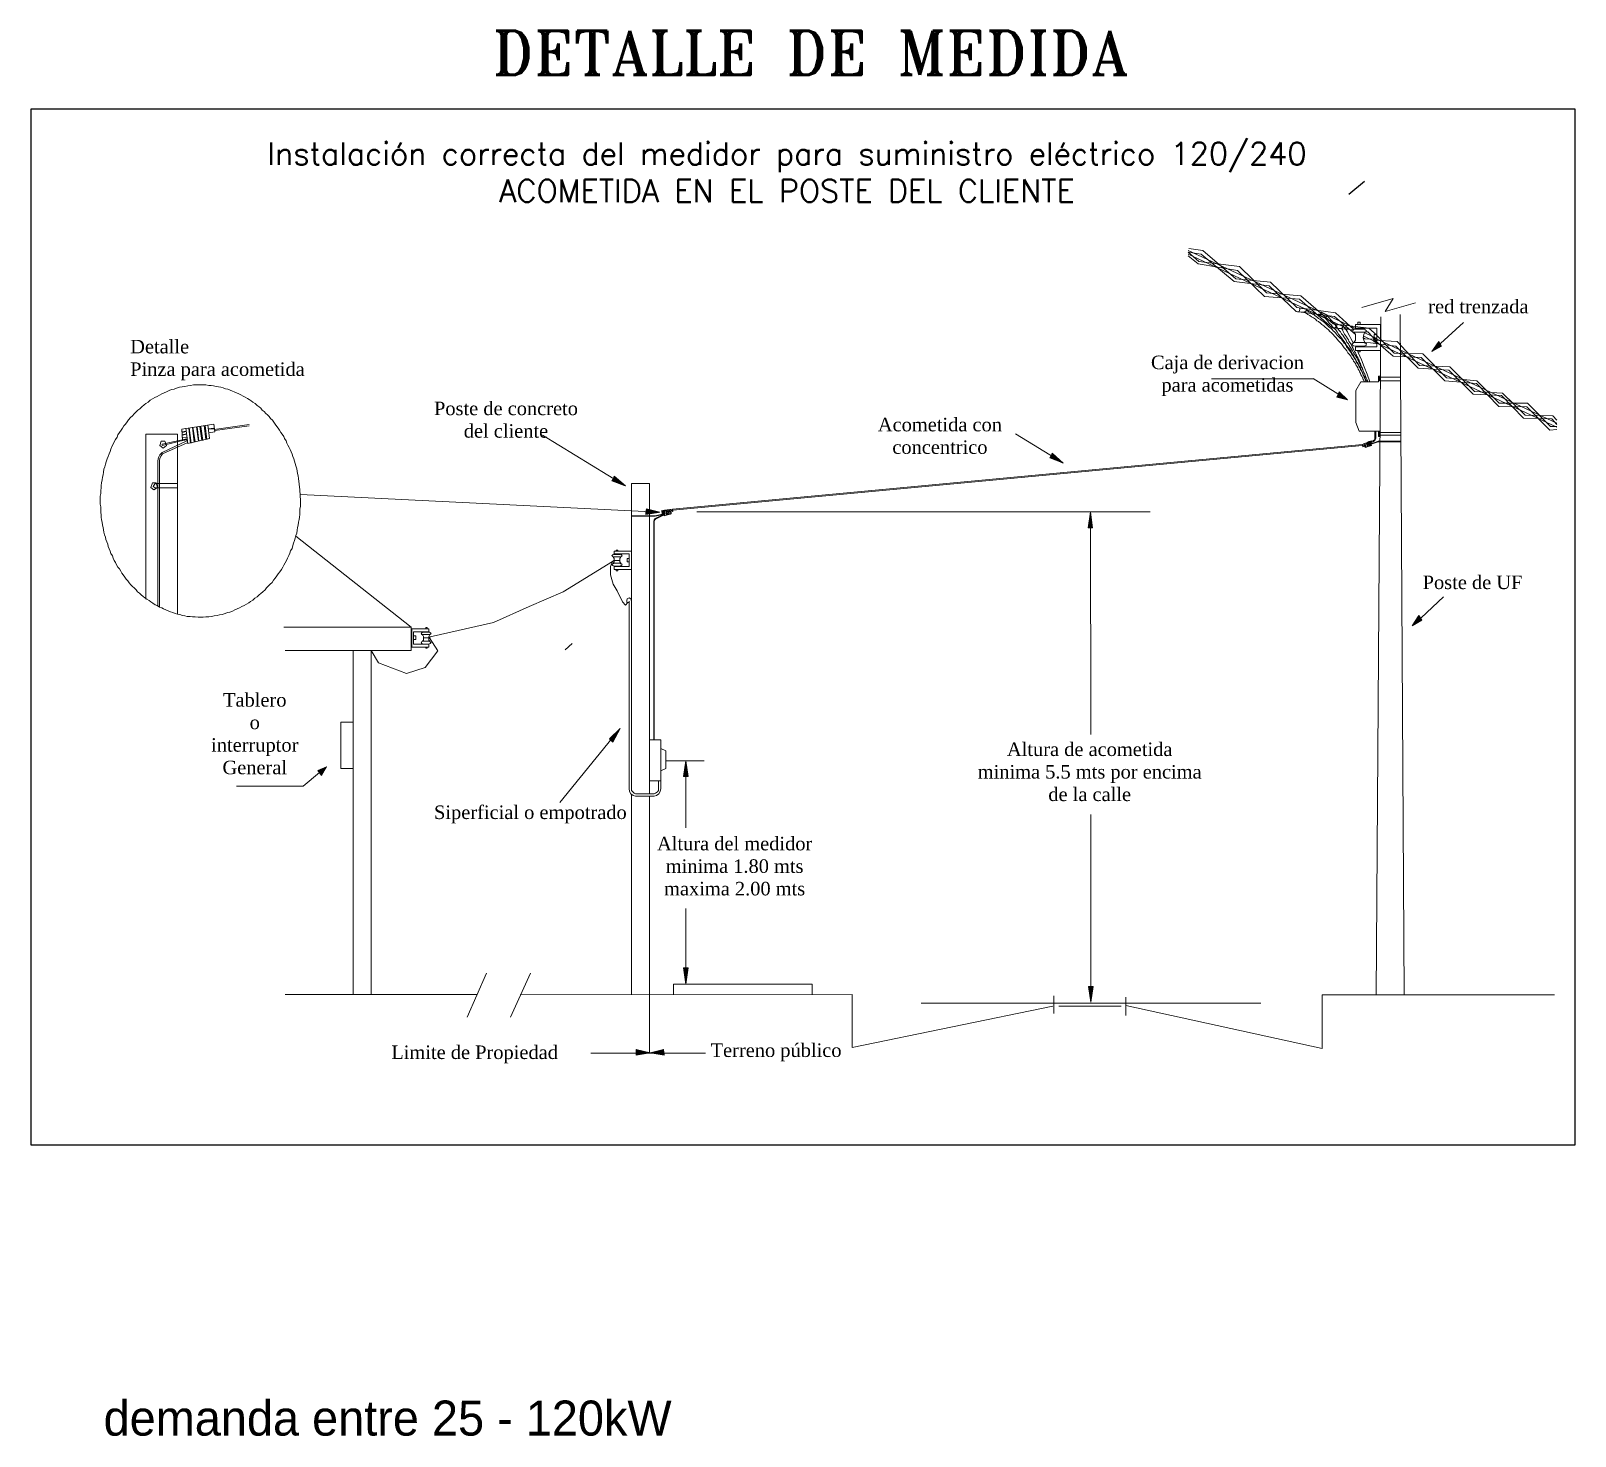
# Model space of a CAD drawing. Extents: x 604418 to 606014, y 1310869 to 1312555.
# Drawn here: x 605472.3 to 605556.6, y 1311008.4 to 1311085.1 of the extents above; entities that cross this region are included whole.
import ezdxf

# ---------------------------------------------------------------- set-up
doc = ezdxf.new("R2010")
doc.units = 0
doc.header["$MEASUREMENT"] = 0
doc.layers.get('0').update_dxf_attribs({"color": 10})
doc.layers.add('1-Cartografia', color=7, linetype='Continuous', lineweight=13)
doc.layers.add('MANZANAS_CN', color=137, linetype='Continuous')
doc.styles.add('TTT', font='romant.shx', dxfattribs={"height": 0.3})

msp = doc.modelspace()

# ---------------------------------------------------------------- hatches: boundary and pattern name
at = {"lineweight": 13}
for points in [[(605549.062, 1311067.932), (605549.139, 1311068.187), (605548.757, 1311067.653)], [(605549.062, 1311067.932), (605548.757, 1311067.653), (605549.291, 1311067.932)], [(605549.062, 1311067.932), (605549.291, 1311067.932), (605549.139, 1311068.187)], [(605543.801, 1311065.213), (605543.699, 1311065.441), (605543.572, 1311065.162)], [(605543.801, 1311065.213), (605544.157, 1311065.009), (605543.699, 1311065.441)], [(605543.801, 1311065.213), (605543.572, 1311065.162), (605544.157, 1311065.009)], [(605528.566, 1311061.584), (605527.981, 1311061.94), (605527.905, 1311061.839)], [(605527.981, 1311061.94), (605528.642, 1311061.559), (605528.032, 1311062.093)], [(605528.566, 1311061.584), (605527.981, 1311061.94), (605528.642, 1311061.559)], [(605504.658, 1311060.332), (605504.073, 1311060.688), (605503.997, 1311060.587)], [(605504.073, 1311060.688), (605504.734, 1311060.307), (605504.124, 1311060.841)], [(605504.658, 1311060.332), (605504.073, 1311060.688), (605504.734, 1311060.307)], [(605505.852, 1311058.884), (605506.615, 1311058.884), (605505.878, 1311059.062)], [(605506.539, 1311058.858), (605505.852, 1311058.884), (605506.615, 1311058.884)], [(605506.539, 1311058.858), (605505.852, 1311058.884), (605505.852, 1311058.757)], [(605530.127, 1311058.025), (605530.127, 1311058.89), (605530, 1311058.025)], [(605530.127, 1311058.813), (605530.127, 1311058.025), (605530.127, 1311058.89)], [(605530.127, 1311058.813), (605530.127, 1311058.025), (605530.229, 1311058.025)], [(605547.995, 1311052.961), (605548.046, 1311053.241), (605547.69, 1311052.682)], [(605547.995, 1311052.961), (605547.69, 1311052.682), (605548.224, 1311052.987)], [(605547.995, 1311052.961), (605548.224, 1311052.987), (605548.046, 1311053.241)], [(605503.946, 1311046.429), (605504.454, 1311047.064), (605503.87, 1311046.505)], [(605504.048, 1311046.327), (605504.454, 1311047.064), (605503.946, 1311046.429)], [(605508.03, 1311044.446), (605508.03, 1311045.311), (605507.902, 1311044.446)], [(605508.157, 1311044.446), (605508.03, 1311045.311), (605508.03, 1311044.446)], [(605488.161, 1311044.751), (605488.416, 1311044.98), (605487.933, 1311044.777)], [(605488.161, 1311044.751), (605487.933, 1311044.777), (605488.136, 1311044.497)], [(605488.161, 1311044.751), (605488.136, 1311044.497), (605488.416, 1311044.98)], [(605508.03, 1311033.695), (605508.157, 1311034), (605507.902, 1311034)], [(605508.03, 1311033.695), (605507.902, 1311034), (605508.03, 1311033.11)], [(605508.03, 1311033.695), (605508.03, 1311033.11), (605508.157, 1311034)], [(605530.152, 1311032.709), (605530.28, 1311032.989), (605530.025, 1311032.989)], [(605530.152, 1311032.709), (605530.025, 1311032.989), (605530.152, 1311032.125)], [(605530.152, 1311032.709), (605530.152, 1311032.125), (605530.28, 1311032.989)], [(605505.573, 1311029.374), (605505.318, 1311029.552), (605505.318, 1311029.247)], [(605505.573, 1311029.374), (605506.081, 1311029.374), (605505.318, 1311029.552)], [(605505.573, 1311029.374), (605505.318, 1311029.247), (605506.081, 1311029.374)], [(605506.589, 1311029.374), (605506.081, 1311029.374), (605506.818, 1311029.552)], [(605506.589, 1311029.374), (605506.844, 1311029.247), (605506.081, 1311029.374)], [(605506.589, 1311029.374), (605506.818, 1311029.552), (605506.844, 1311029.247)]]:
    msp.add_hatch(color=7, dxfattribs=at).paths.add_polyline_path(points)

# ---------------------------------------------------------------- linework, layer by layer
at = {"color": 7}
msp.add_lwpolyline([(605472.275, 1311024.341), (605556.586, 1311024.341), (605556.586, 1311080.872), (605472.275, 1311080.872)], close=True, dxfattribs=at)
at = {"color": 7, "lineweight": 13}
for points in [[(605535.464, 1311073.168), (605544.691, 1311068.873)], [(605535.464, 1311073.067), (605536.048, 1311072.558)], [(605535.464, 1311073.067), (605536.176, 1311072.965)], [(605535.464, 1311072.965), (605544.411, 1311068.771)], [(605535.464, 1311072.863), (605535.998, 1311072.431)], [(605535.489, 1311073.27), (605536.252, 1311073.168)], [(605536.176, 1311072.965), (605537.98, 1311071.465)], [(605536.252, 1311073.168), (605538.056, 1311071.618)], [(605535.998, 1311072.431), (605538.158, 1311072.075)], [(605536.048, 1311072.558), (605538.26, 1311072.279)], [(605538.158, 1311072.075), (605539.632, 1311070.652)], [(605538.26, 1311072.279), (605539.734, 1311070.855)], [(605537.98, 1311071.465), (605539.887, 1311071.237)], [(605538.056, 1311071.618), (605539.963, 1311071.44)], [(605539.887, 1311071.237), (605541.361, 1311069.839)], [(605539.963, 1311071.44), (605541.386, 1311070.042)], [(605539.632, 1311070.652), (605541.539, 1311070.5)], [(605539.734, 1311070.855), (605541.615, 1311070.678)], [(605541.539, 1311070.5), (605543.318, 1311068.949)], [(605541.615, 1311070.678), (605543.369, 1311069.152)], [(605544.945, 1311070.042), (605546.648, 1311070.55)], [(605546.648, 1311070.55), (605546.216, 1311069.839)], [(605546.216, 1311069.839), (605547.868, 1311070.296)], [(605541.361, 1311069.839), (605543.445, 1311069.559)], [(605541.386, 1311070.042), (605543.496, 1311069.762)], [(605541.437, 1311069.813), (605541.513, 1311069.839), (605541.539, 1311069.89), (605541.564, 1311069.94), (605541.539, 1311070.017)], [(605541.793, 1311069.788), (605541.437, 1311069.813)], [(605541.92, 1311069.966), (605541.539, 1311070.017)], [(605541.793, 1311069.788), (605541.818, 1311069.813), (605541.844, 1311069.813), (605541.869, 1311069.813), (605541.895, 1311069.864), (605541.92, 1311069.864), (605541.895, 1311069.915), (605541.92, 1311069.94), (605541.92, 1311069.966)], [(605544.462, 1311067.195), (605544.385, 1311067.297), (605544.335, 1311067.399), (605544.258, 1311067.5), (605544.182, 1311067.577), (605544.131, 1311067.678), (605544.055, 1311067.78), (605543.979, 1311067.856), (605543.903, 1311067.958), (605543.826, 1311068.059), (605543.75, 1311068.136), (605543.674, 1311068.237), (605543.598, 1311068.314), (605543.521, 1311068.415), (605543.445, 1311068.492), (605543.369, 1311068.568), (605543.293, 1311068.67), (605543.191, 1311068.746), (605543.115, 1311068.822), (605543.038, 1311068.898), (605542.937, 1311068.975), (605542.86, 1311069.051), (605542.759, 1311069.127), (605542.683, 1311069.203), (605542.581, 1311069.28), (605542.479, 1311069.33), (605542.403, 1311069.407), (605542.301, 1311069.483), (605542.2, 1311069.534), (605542.098, 1311069.61), (605541.996, 1311069.661), (605541.895, 1311069.737), (605541.818, 1311069.788)], [(605545.173, 1311066.001), (605545.148, 1311066.077), (605545.123, 1311066.153), (605545.072, 1311066.229), (605545.046, 1311066.306), (605545.021, 1311066.382), (605544.97, 1311066.458), (605544.945, 1311066.534), (605544.919, 1311066.585), (605544.868, 1311066.662), (605544.843, 1311066.738), (605544.792, 1311066.814), (605544.767, 1311066.89), (605544.716, 1311066.967), (605544.691, 1311067.017), (605544.64, 1311067.094), (605544.614, 1311067.17), (605544.563, 1311067.246), (605544.513, 1311067.322), (605544.487, 1311067.373), (605544.436, 1311067.449), (605544.385, 1311067.526), (605544.36, 1311067.577), (605544.309, 1311067.653), (605544.258, 1311067.729), (605544.208, 1311067.78), (605544.157, 1311067.856), (605544.106, 1311067.907), (605544.08, 1311067.983), (605544.03, 1311068.059), (605543.979, 1311068.11), (605543.928, 1311068.187), (605543.877, 1311068.237), (605543.826, 1311068.314), (605543.775, 1311068.364), (605543.725, 1311068.415), (605543.648, 1311068.492), (605543.598, 1311068.542), (605543.547, 1311068.619), (605543.496, 1311068.67), (605543.445, 1311068.72), (605543.369, 1311068.771), (605543.318, 1311068.847), (605543.267, 1311068.898), (605543.216, 1311068.949), (605543.14, 1311069), (605543.089, 1311069.051), (605543.038, 1311069.102), (605542.962, 1311069.178), (605542.911, 1311069.229), (605542.835, 1311069.28), (605542.784, 1311069.33), (605542.708, 1311069.381), (605542.657, 1311069.407), (605542.581, 1311069.457), (605542.53, 1311069.508), (605542.454, 1311069.559), (605542.377, 1311069.61), (605542.327, 1311069.661), (605542.25, 1311069.686), (605542.174, 1311069.737), (605542.098, 1311069.788), (605542.047, 1311069.813), (605541.971, 1311069.864), (605541.895, 1311069.915)], [(605542.555, 1311069.686), (605542.555, 1311069.686), (605542.606, 1311069.661), (605542.632, 1311069.661), (605542.632, 1311069.686), (605542.683, 1311069.686), (605542.683, 1311069.712), (605542.708, 1311069.712), (605542.708, 1311069.788), (605542.733, 1311069.788)], [(605542.86, 1311069.508), (605542.555, 1311069.686)], [(605543.064, 1311069.635), (605542.733, 1311069.788)], [(605542.86, 1311069.508), (605542.962, 1311069.508), (605542.988, 1311069.534), (605542.988, 1311069.534), (605542.988, 1311069.559), (605543.038, 1311069.559), (605543.038, 1311069.61), (605543.064, 1311069.635)], [(605545.199, 1311066.026), (605545.148, 1311066.128), (605545.097, 1311066.255), (605545.021, 1311066.382), (605544.97, 1311066.484), (605544.919, 1311066.611), (605544.868, 1311066.738), (605544.792, 1311066.839), (605544.741, 1311066.967), (605544.665, 1311067.068), (605544.614, 1311067.195), (605544.538, 1311067.297), (605544.487, 1311067.424), (605544.411, 1311067.526), (605544.36, 1311067.653), (605544.284, 1311067.754), (605544.208, 1311067.856), (605544.131, 1311067.958), (605544.055, 1311068.085), (605543.979, 1311068.187), (605543.903, 1311068.288), (605543.826, 1311068.39), (605543.75, 1311068.492), (605543.674, 1311068.593), (605543.598, 1311068.72), (605543.521, 1311068.822), (605543.42, 1311068.924), (605543.343, 1311069), (605543.267, 1311069.102), (605543.165, 1311069.203), (605543.089, 1311069.305), (605542.988, 1311069.407), (605542.911, 1311069.508)], [(605543.521, 1311069.051), (605543.369, 1311069.254), (605543.038, 1311069.61)], [(605543.445, 1311069.559), (605544.589, 1311068.568)], [(605543.496, 1311069.762), (605544.513, 1311068.847)], [(605545.733, 1311032.525), (605545.987, 1311069.534)], [(605547.029, 1311069.661), (605547.258, 1311032.525)], [(605543.318, 1311068.949), (605544.462, 1311068.822)], [(605543.369, 1311069.152), (605545.326, 1311068.924)], [(605543.445, 1311068.949), (605543.47, 1311068.949), (605543.496, 1311068.975), (605543.547, 1311068.975), (605543.547, 1311069), (605543.547, 1311069.025), (605543.572, 1311069.025), (605543.572, 1311069.051), (605543.572, 1311069.102), (605543.572, 1311069.127)], [(605543.775, 1311068.898), (605543.445, 1311068.949)], [(605545.275, 1311066.001), (605545.224, 1311066.102), (605545.173, 1311066.204), (605545.148, 1311066.306), (605545.097, 1311066.407), (605545.046, 1311066.484), (605545.021, 1311066.585), (605544.97, 1311066.687), (605544.919, 1311066.789), (605544.868, 1311066.89), (605544.818, 1311066.992), (605544.767, 1311067.094), (605544.716, 1311067.195), (605544.665, 1311067.297), (605544.614, 1311067.399), (605544.538, 1311067.5), (605544.487, 1311067.577), (605544.436, 1311067.678), (605544.385, 1311067.78), (605544.309, 1311067.882), (605544.258, 1311067.983), (605544.208, 1311068.059), (605544.131, 1311068.161), (605544.08, 1311068.263), (605544.03, 1311068.339), (605543.953, 1311068.441), (605543.903, 1311068.542), (605543.826, 1311068.619), (605543.775, 1311068.72), (605543.699, 1311068.797), (605543.648, 1311068.873), (605543.572, 1311068.975), (605543.521, 1311069.051)], [(605543.928, 1311069.076), (605543.572, 1311069.127)], [(605543.775, 1311068.898), (605543.852, 1311068.924), (605543.903, 1311068.975), (605543.903, 1311069), (605543.928, 1311069.025), (605543.928, 1311069.051), (605543.928, 1311069.076)], [(605545.123, 1311066.331), (605545.097, 1311066.407), (605545.072, 1311066.484), (605545.021, 1311066.585), (605544.996, 1311066.662), (605544.97, 1311066.738), (605544.919, 1311066.814), (605544.894, 1311066.916), (605544.868, 1311066.992), (605544.818, 1311067.068), (605544.792, 1311067.17), (605544.741, 1311067.246), (605544.716, 1311067.322), (605544.665, 1311067.399), (605544.64, 1311067.5), (605544.589, 1311067.577), (605544.538, 1311067.653), (605544.513, 1311067.729), (605544.462, 1311067.805), (605544.411, 1311067.907), (605544.385, 1311067.983), (605544.335, 1311068.059), (605544.284, 1311068.136), (605544.233, 1311068.212), (605544.208, 1311068.288), (605544.157, 1311068.364), (605544.106, 1311068.441), (605544.055, 1311068.517), (605544.004, 1311068.593), (605543.953, 1311068.67), (605543.928, 1311068.746), (605543.877, 1311068.822), (605543.826, 1311068.898)], [(605544.462, 1311068.11), (605544.411, 1311068.237), (605544.335, 1311068.364), (605544.284, 1311068.466), (605544.208, 1311068.593), (605544.157, 1311068.72), (605544.08, 1311068.822), (605544.004, 1311068.949), (605543.928, 1311069.051)], [(605544.589, 1311068.873), (605544.513, 1311068.873), (605544.462, 1311068.822), (605544.462, 1311068.797), (605544.411, 1311068.771), (605544.411, 1311068.746), (605544.462, 1311068.72), (605544.462, 1311068.695), (605544.513, 1311068.644)], [(605545.097, 1311068.695), (605544.513, 1311068.695)], [(605544.513, 1311068.695), (605544.589, 1311068.568), (605544.589, 1311068.263), (605544.513, 1311068.136)], [(605545.961, 1311069.127), (605544.589, 1311069.127)], [(605544.589, 1311069.127), (605544.589, 1311068.924)], [(605545.758, 1311068.924), (605544.589, 1311068.924)], [(605544.589, 1311068.873), (605545.046, 1311068.873)], [(605544.843, 1311069.127), (605544.843, 1311069.254), (605544.716, 1311069.254), (605544.716, 1311069.127)], [(605544.716, 1311068.924), (605544.716, 1311068.873)], [(605544.843, 1311068.873), (605544.843, 1311068.924)], [(605545.097, 1311068.136), (605545.046, 1311068.263), (605545.021, 1311068.39), (605545.046, 1311068.568), (605545.097, 1311068.695)], [(605545.072, 1311068.67), (605545.123, 1311068.695), (605545.173, 1311068.746), (605545.199, 1311068.771), (605545.173, 1311068.771), (605545.173, 1311068.797), (605545.123, 1311068.822), (605545.097, 1311068.873), (605545.046, 1311068.873)], [(605545.097, 1311068.67), (605545.758, 1311068.364)], [(605545.173, 1311068.72), (605545.275, 1311068.72)], [(605545.275, 1311068.72), (605545.758, 1311068.187)], [(605545.326, 1311068.924), (605545.758, 1311068.542)], [(605545.58, 1311068.695), (605546.699, 1311067.551)], [(605545.758, 1311067.907), (605545.758, 1311068.924)], [(605545.961, 1311067.704), (605545.961, 1311069.127)], [(605550.486, 1311069.229), (605549.24, 1311068.085)], [(605544.589, 1311067.932), (605544.513, 1311067.958), (605544.462, 1311067.958), (605544.411, 1311068.034), (605544.411, 1311068.085), (605544.462, 1311068.11), (605544.462, 1311068.11), (605544.513, 1311068.136)], [(605545.097, 1311068.136), (605544.513, 1311068.136)], [(605544.589, 1311067.932), (605545.046, 1311067.932)], [(605544.589, 1311067.907), (605545.758, 1311067.907)], [(605544.589, 1311067.907), (605544.589, 1311067.704)], [(605544.716, 1311067.932), (605544.716, 1311067.907)], [(605544.843, 1311067.907), (605544.843, 1311067.932)], [(605545.021, 1311068.415), (605545.097, 1311068.339)], [(605545.046, 1311068.492), (605545.758, 1311068.136)], [(605545.173, 1311068.085), (605545.199, 1311068.059), (605545.173, 1311068.034), (605545.173, 1311067.983), (605545.123, 1311067.958), (605545.097, 1311067.958), (605545.046, 1311067.932)], [(605545.072, 1311068.161), (605545.758, 1311068.085)], [(605545.072, 1311068.136), (605545.123, 1311068.11), (605545.148, 1311068.11), (605545.173, 1311068.085)], [(605545.097, 1311068.339), (605545.758, 1311068.314)], [(605545.555, 1311068.11), (605546.8, 1311067.932)], [(605545.58, 1311068.415), (605555.595, 1311063.738)], [(605545.58, 1311068.314), (605546.648, 1311067.399)], [(605545.58, 1311068.263), (605546.876, 1311068.187)], [(605545.58, 1311068.187), (605555.595, 1311063.51)], [(605545.758, 1311068.568), (605545.606, 1311068.568), (605545.606, 1311068.263)], [(605545.606, 1311068.263), (605545.758, 1311068.263)], [(605545.961, 1311067.805), (605545.961, 1311068.492)], [(605546.8, 1311067.932), (605548.02, 1311066.738)], [(605546.876, 1311068.187), (605548.096, 1311066.89)], [(605549.062, 1311067.932), (605549.139, 1311068.187), (605548.757, 1311067.653), (605549.062, 1311067.932)], [(605549.062, 1311067.932), (605548.757, 1311067.653), (605549.291, 1311067.932), (605549.062, 1311067.932)], [(605549.062, 1311067.932), (605549.291, 1311067.932), (605549.139, 1311068.187), (605549.062, 1311067.932)], [(605545.072, 1311066.001), (605545.046, 1311066.077), (605544.996, 1311066.153), (605544.97, 1311066.229), (605544.945, 1311066.306), (605544.894, 1311066.382), (605544.868, 1311066.458), (605544.818, 1311066.534), (605544.792, 1311066.611), (605544.741, 1311066.687), (605544.716, 1311066.763), (605544.665, 1311066.839), (605544.614, 1311066.916), (605544.589, 1311066.992), (605544.538, 1311067.068), (605544.487, 1311067.119), (605544.462, 1311067.195)], [(605544.589, 1311067.704), (605545.961, 1311067.704)], [(605544.716, 1311067.704), (605544.716, 1311067.627), (605544.843, 1311067.627), (605544.843, 1311067.704)], [(605545.377, 1311066.001), (605545.224, 1311066.407), (605545.072, 1311066.814), (605544.919, 1311067.195), (605544.741, 1311067.602)], [(605546.648, 1311067.399), (605548.173, 1311067.322)], [(605546.699, 1311067.551), (605548.274, 1311067.526)], [(605548.173, 1311067.322), (605549.469, 1311066.051)], [(605548.274, 1311067.526), (605549.571, 1311066.204)], [(605536.735, 1311066.153), (605542.276, 1311066.153)], [(605542.276, 1311066.179), (605543.623, 1311065.34)], [(605545.86, 1311066.306), (605545.86, 1311066.001)], [(605545.961, 1311066.306), (605545.86, 1311066.306)], [(605545.911, 1311066.255), (605547.029, 1311066.255)], [(605545.911, 1311066.051), (605545.911, 1311066.255)], [(605545.936, 1311066.051), (605545.936, 1311066.255)], [(605545.961, 1311066.255), (605545.961, 1311066.306)], [(605548.02, 1311066.738), (605549.698, 1311066.636)], [(605548.096, 1311066.89), (605549.749, 1311066.814)], [(605549.571, 1311066.204), (605551.223, 1311066.051)], [(605549.698, 1311066.636), (605551.02, 1311065.314)], [(605549.749, 1311066.814), (605551.096, 1311065.467)], [(605486.891, 1311060.714), (605486.865, 1311060.866), (605486.84, 1311060.993), (605486.814, 1311061.12), (605486.789, 1311061.248), (605486.738, 1311061.4), (605486.713, 1311061.527), (605486.662, 1311061.654), (605486.636, 1311061.781), (605486.586, 1311061.908), (605486.535, 1311062.035), (605486.484, 1311062.163), (605486.433, 1311062.29), (605486.382, 1311062.417), (605486.306, 1311062.544), (605486.255, 1311062.646), (605486.204, 1311062.773), (605486.128, 1311062.9), (605486.077, 1311063.001), (605486.001, 1311063.128), (605485.925, 1311063.23), (605485.848, 1311063.357), (605485.772, 1311063.459), (605485.696, 1311063.561), (605485.62, 1311063.688), (605485.543, 1311063.789), (605485.467, 1311063.891), (605485.366, 1311063.993), (605485.289, 1311064.094), (605485.188, 1311064.196), (605485.111, 1311064.272), (605485.01, 1311064.374), (605484.908, 1311064.45), (605484.832, 1311064.552), (605484.73, 1311064.628), (605484.628, 1311064.704), (605484.527, 1311064.806), (605484.4, 1311064.882), (605484.298, 1311064.959), (605484.196, 1311065.035), (605484.095, 1311065.086), (605483.968, 1311065.162), (605483.866, 1311065.213), (605483.739, 1311065.289), (605483.637, 1311065.34), (605483.51, 1311065.391), (605483.383, 1311065.441), (605483.281, 1311065.492), (605483.154, 1311065.543), (605483.027, 1311065.594), (605482.9, 1311065.619), (605482.773, 1311065.67), (605482.646, 1311065.696), (605482.519, 1311065.721), (605482.392, 1311065.746), (605482.239, 1311065.772), (605482.112, 1311065.797), (605481.985, 1311065.797), (605481.832, 1311065.823), (605481.705, 1311065.823), (605481.553, 1311065.823), (605481.426, 1311065.823), (605481.273, 1311065.823), (605481.146, 1311065.823), (605480.994, 1311065.797), (605480.841, 1311065.772), (605480.689, 1311065.746), (605480.536, 1311065.721), (605480.384, 1311065.696), (605480.231, 1311065.645), (605480.104, 1311065.594), (605479.952, 1311065.569), (605479.824, 1311065.518), (605479.672, 1311065.441), (605479.545, 1311065.391), (605479.418, 1311065.34), (605479.291, 1311065.264), (605479.164, 1311065.187), (605479.037, 1311065.136), (605478.909, 1311065.06), (605478.782, 1311064.984), (605478.681, 1311064.882), (605478.554, 1311064.806), (605478.452, 1311064.73), (605478.325, 1311064.628), (605478.223, 1311064.526), (605478.121, 1311064.45), (605478.02, 1311064.348), (605477.918, 1311064.247), (605477.816, 1311064.145), (605477.715, 1311064.043), (605477.613, 1311063.916), (605477.537, 1311063.815), (605477.435, 1311063.688), (605477.359, 1311063.586), (605477.283, 1311063.459), (605477.206, 1311063.357), (605477.105, 1311063.23), (605477.029, 1311063.103), (605476.978, 1311062.976), (605476.901, 1311062.849), (605476.825, 1311062.722), (605476.774, 1311062.595), (605476.698, 1311062.468), (605476.647, 1311062.315), (605476.596, 1311062.188), (605476.546, 1311062.061), (605476.495, 1311061.908), (605476.444, 1311061.781), (605476.393, 1311061.629), (605476.342, 1311061.502), (605476.317, 1311061.349), (605476.266, 1311061.222), (605476.241, 1311061.07), (605476.215, 1311060.917), (605476.19, 1311060.79), (605476.164, 1311060.638), (605476.139, 1311060.485), (605476.113, 1311060.332), (605476.113, 1311060.205), (605476.088, 1311060.053), (605476.088, 1311059.9), (605476.063, 1311059.748), (605476.063, 1311059.595), (605476.063, 1311059.468), (605476.063, 1311059.316), (605476.088, 1311059.163), (605476.088, 1311059.011), (605476.088, 1311058.858), (605476.113, 1311058.731), (605476.113, 1311058.604), (605476.139, 1311058.452), (605476.164, 1311058.324), (605476.19, 1311058.172), (605476.215, 1311058.045), (605476.241, 1311057.918), (605476.266, 1311057.791), (605476.291, 1311057.638), (605476.342, 1311057.511), (605476.368, 1311057.384), (605476.418, 1311057.257), (605476.469, 1311057.13), (605476.495, 1311057.003), (605476.546, 1311056.876), (605476.596, 1311056.749), (605476.647, 1311056.622), (605476.724, 1311056.494), (605476.774, 1311056.367), (605476.825, 1311056.24), (605476.901, 1311056.139), (605476.952, 1311056.011), (605477.029, 1311055.884), (605477.105, 1311055.783), (605477.181, 1311055.656), (605477.232, 1311055.554), (605477.308, 1311055.452), (605477.41, 1311055.325), (605477.486, 1311055.224), (605477.562, 1311055.122), (605477.639, 1311055.02), (605477.74, 1311054.919), (605477.816, 1311054.817), (605477.918, 1311054.741), (605478.02, 1311054.639), (605478.096, 1311054.537), (605478.198, 1311054.461), (605478.299, 1311054.359), (605478.401, 1311054.283), (605478.503, 1311054.207), (605478.604, 1311054.131), (605478.732, 1311054.054), (605478.833, 1311053.978), (605478.935, 1311053.902), (605479.062, 1311053.826), (605479.164, 1311053.775), (605479.291, 1311053.698), (605479.418, 1311053.648), (605479.519, 1311053.597), (605479.647, 1311053.546), (605479.774, 1311053.495), (605479.901, 1311053.444), (605480.028, 1311053.393), (605480.155, 1311053.343), (605480.282, 1311053.317), (605480.409, 1311053.292), (605480.562, 1311053.241), (605480.689, 1311053.216), (605480.816, 1311053.19), (605480.968, 1311053.19), (605481.095, 1311053.165), (605481.248, 1311053.165), (605481.4, 1311053.139), (605481.527, 1311053.139), (605481.68, 1311053.139), (605481.832, 1311053.165), (605481.985, 1311053.165), (605482.137, 1311053.19), (605482.29, 1311053.216), (605482.442, 1311053.241), (605482.57, 1311053.266), (605482.722, 1311053.292), (605482.875, 1311053.343), (605483.002, 1311053.393), (605483.129, 1311053.419), (605483.281, 1311053.47), (605483.408, 1311053.546), (605483.535, 1311053.597), (605483.663, 1311053.648), (605483.79, 1311053.724), (605483.917, 1311053.775), (605484.044, 1311053.851), (605484.171, 1311053.927), (605484.273, 1311054.003), (605484.4, 1311054.08), (605484.501, 1311054.181), (605484.628, 1311054.258), (605484.73, 1311054.359), (605484.832, 1311054.436), (605484.933, 1311054.537), (605485.061, 1311054.639), (605485.137, 1311054.741), (605485.238, 1311054.842), (605485.34, 1311054.944), (605485.442, 1311055.046), (605485.518, 1311055.173), (605485.62, 1311055.274), (605485.696, 1311055.401), (605485.772, 1311055.503), (605485.874, 1311055.63), (605485.95, 1311055.757), (605486.026, 1311055.884), (605486.077, 1311055.986), (605486.153, 1311056.113), (605486.23, 1311056.24), (605486.281, 1311056.367), (605486.357, 1311056.52), (605486.408, 1311056.647), (605486.458, 1311056.774), (605486.535, 1311056.901), (605486.586, 1311057.054), (605486.611, 1311057.181), (605486.662, 1311057.333), (605486.713, 1311057.46), (605486.738, 1311057.613), (605486.789, 1311057.74), (605486.814, 1311057.892), (605486.84, 1311058.045), (605486.865, 1311058.172), (605486.891, 1311058.324), (605486.916, 1311058.477), (605486.941, 1311058.604), (605486.967, 1311058.757), (605486.967, 1311058.909), (605486.967, 1311059.062), (605486.992, 1311059.189), (605486.992, 1311059.341), (605486.992, 1311059.494)], [(605543.801, 1311065.213), (605543.699, 1311065.441), (605543.572, 1311065.162), (605543.801, 1311065.213)], [(605543.801, 1311065.213), (605544.157, 1311065.009), (605543.699, 1311065.441), (605543.801, 1311065.213)], [(605544.894, 1311066.001), (605544.614, 1311065.518)], [(605544.614, 1311065.518), (605544.614, 1311063.764)], [(605545.86, 1311066.001), (605544.894, 1311066.001)], [(605547.029, 1311066.051), (605545.911, 1311066.051)], [(605549.469, 1311066.051), (605551.197, 1311065.899)], [(605551.02, 1311065.314), (605552.57, 1311065.238)], [(605551.096, 1311065.467), (605552.621, 1311065.365)], [(605551.197, 1311065.899), (605552.417, 1311064.654)], [(605551.223, 1311066.051), (605552.443, 1311064.831)], [(605552.57, 1311065.238), (605553.765, 1311064.018)], [(605552.621, 1311065.365), (605553.866, 1311064.171)], [(605543.801, 1311065.213), (605543.572, 1311065.162), (605544.157, 1311065.009), (605543.801, 1311065.213)], [(605552.417, 1311064.654), (605553.943, 1311064.628)], [(605552.443, 1311064.831), (605553.993, 1311064.831)], [(605553.943, 1311064.628), (605555.213, 1311063.357)], [(605553.993, 1311064.831), (605555.239, 1311063.561)], [(605480.511, 1311063.408), (605482.265, 1311063.688)], [(605481.426, 1311062.747), (605481.324, 1311063.535)], [(605481.451, 1311062.747), (605481.35, 1311063.535)], [(605481.604, 1311062.798), (605481.502, 1311063.561)], [(605481.655, 1311062.798), (605481.553, 1311063.561)], [(605481.832, 1311062.849), (605481.731, 1311063.611)], [(605481.883, 1311062.849), (605481.782, 1311063.611)], [(605481.934, 1311063.637), (605482.036, 1311062.9)], [(605482.265, 1311063.688), (605482.315, 1311063.256)], [(605482.29, 1311063.383), (605484.196, 1311063.662)], [(605482.315, 1311063.332), (605484.196, 1311063.586)], [(605544.614, 1311063.764), (605544.792, 1311063.306)], [(605553.765, 1311064.018), (605555.315, 1311063.967)], [(605553.866, 1311064.171), (605555.366, 1311064.145)], [(605555.239, 1311063.561), (605555.595, 1311063.561)], [(605555.315, 1311063.967), (605555.595, 1311063.662)], [(605555.366, 1311064.145), (605555.595, 1311063.891)], [(605478.554, 1311063.128), (605478.554, 1311054.131)], [(605478.554, 1311063.128), (605480.282, 1311063.128)], [(605479.392, 1311062.747), (605479.316, 1311062.518), (605479.494, 1311062.366), (605479.672, 1311062.518), (605479.596, 1311062.747), (605479.392, 1311062.747)], [(605479.443, 1311062.595), (605480.79, 1311062.874)], [(605479.443, 1311062.518), (605480.79, 1311062.849)], [(605480.79, 1311062.773), (605479.443, 1311062.137)], [(605480.282, 1311063.128), (605480.282, 1311053.317)], [(605480.511, 1311063.408), (605480.562, 1311062.798)], [(605480.511, 1311063.256), (605480.765, 1311063.306)], [(605480.511, 1311063.23), (605480.765, 1311063.281)], [(605480.536, 1311063.103), (605480.765, 1311063.154)], [(605480.536, 1311063.078), (605480.79, 1311063.128)], [(605480.536, 1311062.951), (605480.79, 1311062.976)], [(605480.562, 1311062.951), (605480.79, 1311062.976)], [(605480.562, 1311062.798), (605480.816, 1311062.823)], [(605480.74, 1311063.459), (605480.841, 1311062.62)], [(605480.841, 1311062.62), (605482.036, 1311062.9)], [(605480.994, 1311062.646), (605480.892, 1311063.459)], [(605481.019, 1311062.646), (605480.917, 1311063.484)], [(605481.197, 1311062.696), (605481.095, 1311063.51)], [(605481.248, 1311062.722), (605481.121, 1311063.51)], [(605482.29, 1311063.459), (605481.96, 1311063.433)], [(605482.29, 1311063.433), (605481.96, 1311063.408)], [(605482.315, 1311063.256), (605481.985, 1311063.205)], [(605500.209, 1311063.078), (605504.658, 1311060.358)], [(605526.039, 1311063.155), (605528.566, 1311061.61)], [(605544.792, 1311063.306), (605545.961, 1311063.306)], [(605545.453, 1311062.773), (605544.97, 1311062.569)], [(605545.301, 1311062.468), (605545.25, 1311062.696)], [(605545.351, 1311062.493), (605545.275, 1311062.722)], [(605545.351, 1311062.493), (605545.301, 1311062.722)], [(605545.402, 1311062.518), (605545.326, 1311062.747)], [(605545.428, 1311062.518), (605545.351, 1311062.747)], [(605545.402, 1311062.747), (605545.478, 1311062.518)], [(605545.478, 1311062.747), (605545.402, 1311062.722)], [(605545.478, 1311062.747), (605545.402, 1311062.722)], [(605545.834, 1311062.747), (605545.428, 1311062.595)], [(605545.504, 1311062.696), (605545.428, 1311062.671)], [(605545.504, 1311062.696), (605545.428, 1311062.671)], [(605545.453, 1311062.773), (605545.504, 1311062.62)], [(605545.834, 1311062.722), (605545.453, 1311062.595)], [(605545.478, 1311062.747), (605545.555, 1311062.773), (605545.631, 1311062.823), (605545.656, 1311062.9)], [(605545.478, 1311062.696), (605545.555, 1311062.722), (605545.656, 1311062.798), (605545.707, 1311062.9)], [(605545.656, 1311062.9), (605545.656, 1311063.306)], [(605545.707, 1311062.9), (605545.707, 1311063.306)], [(605545.834, 1311062.747), (605547.054, 1311062.747)], [(605545.834, 1311062.747), (605545.834, 1311062.722)], [(605545.834, 1311062.722), (605547.054, 1311062.722)], [(605545.86, 1311063.001), (605545.86, 1311063.306)], [(605545.961, 1311063.001), (605545.86, 1311063.001)], [(605545.911, 1311063.256), (605545.936, 1311063.256)], [(605545.911, 1311063.256), (605545.911, 1311063.052)], [(605545.911, 1311063.052), (605545.936, 1311063.052)], [(605545.936, 1311063.256), (605545.936, 1311063.052)], [(605545.936, 1311063.23), (605547.054, 1311063.23)], [(605545.936, 1311063.078), (605547.054, 1311063.078)], [(605555.213, 1311063.357), (605555.595, 1311063.383)], [(605479.443, 1311062.137), (605479.316, 1311062.01), (605479.24, 1311061.858), (605479.214, 1311061.68)], [(605479.469, 1311062.061), (605479.392, 1311061.959), (605479.316, 1311061.832), (605479.291, 1311061.68)], [(605479.443, 1311062.595), (605479.443, 1311062.518)], [(605480.816, 1311062.671), (605479.469, 1311062.061)], [(605544.97, 1311062.569), (605507.301, 1311059.036)], [(605544.97, 1311062.518), (605507.326, 1311058.985)], [(605528.566, 1311061.584), (605527.981, 1311061.94), (605527.905, 1311061.839), (605528.566, 1311061.584)], [(605528.566, 1311061.584), (605527.981, 1311061.94), (605528.032, 1311062.093), (605528.642, 1311061.559), (605528.566, 1311061.584)], [(605544.97, 1311062.569), (605544.996, 1311062.442)], [(605544.97, 1311062.518), (605545.072, 1311062.544)], [(605544.97, 1311062.518), (605545.072, 1311062.544)], [(605544.996, 1311062.442), (605545.097, 1311062.493)], [(605545.046, 1311062.62), (605545.123, 1311062.417)], [(605545.173, 1311062.417), (605545.097, 1311062.646)], [(605545.173, 1311062.417), (605545.097, 1311062.646)], [(605545.478, 1311062.518), (605545.123, 1311062.417)], [(605545.25, 1311062.442), (605545.173, 1311062.671)], [(605545.25, 1311062.442), (605545.173, 1311062.671)], [(605545.275, 1311062.468), (605545.224, 1311062.671)], [(605545.504, 1311062.671), (605545.428, 1311062.62)], [(605545.504, 1311062.646), (605545.428, 1311062.62)], [(605545.504, 1311062.62), (605545.453, 1311062.595)], [(605479.214, 1311061.68), (605479.214, 1311053.749)], [(605479.291, 1311061.68), (605479.291, 1311053.673)], [(605478.909, 1311060.485), (605478.833, 1311060.231), (605478.986, 1311060.104), (605479.189, 1311060.231), (605479.113, 1311060.485), (605478.909, 1311060.485)], [(605479.062, 1311060.434), (605478.96, 1311060.282)], [(605478.96, 1311060.282), (605479.062, 1311060.205)], [(605480.282, 1311060.434), (605479.062, 1311060.434)], [(605480.282, 1311060.205), (605479.062, 1311060.205)], [(605486.992, 1311059.494), (605486.967, 1311060.104), (605486.891, 1311060.714)], [(605504.658, 1311060.332), (605504.073, 1311060.688), (605503.997, 1311060.587), (605504.658, 1311060.332)], [(605504.658, 1311060.332), (605504.073, 1311060.688), (605504.124, 1311060.841), (605504.734, 1311060.307), (605504.658, 1311060.332)], [(605506.056, 1311060.434), (605505.064, 1311060.434)], [(605505.064, 1311060.434), (605505.064, 1311043.786)], [(605506.056, 1311060.434), (605506.056, 1311047.471)], [(605486.992, 1311059.85), (605506.539, 1311058.884)], [(605506.361, 1311058.68), (605505.064, 1311058.68)], [(605506.361, 1311058.655), (605505.064, 1311058.655)], [(605506.539, 1311058.858), (605505.852, 1311058.884), (605505.878, 1311059.062), (605506.615, 1311058.884), (605506.539, 1311058.858)], [(605506.539, 1311058.858), (605505.852, 1311058.884), (605505.852, 1311058.757), (605506.539, 1311058.858)], [(605506.361, 1311058.528), (605506.31, 1311058.452), (605506.284, 1311058.375)], [(605506.386, 1311058.502), (605506.335, 1311058.452), (605506.31, 1311058.375)], [(605506.361, 1311058.68), (605506.818, 1311058.782)], [(605506.818, 1311058.757), (605506.361, 1311058.528)], [(605506.361, 1311058.655), (605506.818, 1311058.757)], [(605506.361, 1311058.68), (605506.361, 1311058.655)], [(605506.818, 1311058.706), (605506.386, 1311058.502)], [(605506.716, 1311058.96), (605507.301, 1311059.036)], [(605506.716, 1311058.96), (605506.742, 1311058.757)], [(605506.716, 1311058.884), (605506.818, 1311058.909)], [(605506.716, 1311058.909), (605506.818, 1311058.909)], [(605506.742, 1311058.858), (605506.818, 1311058.858)], [(605506.742, 1311058.858), (605506.818, 1311058.858)], [(605506.742, 1311058.782), (605506.818, 1311058.807)], [(605506.742, 1311058.807), (605506.818, 1311058.807)], [(605506.742, 1311058.757), (605506.818, 1311058.757)], [(605506.818, 1311058.96), (605506.844, 1311058.68)], [(605506.894, 1311058.706), (605506.844, 1311058.985)], [(605506.844, 1311058.68), (605507.225, 1311058.782)], [(605506.894, 1311058.706), (605506.869, 1311058.985)], [(605506.971, 1311058.731), (605506.92, 1311058.985)], [(605506.971, 1311058.731), (605506.945, 1311058.985)], [(605507.021, 1311058.731), (605506.996, 1311058.985)], [(605507.047, 1311058.731), (605506.996, 1311058.985)], [(605507.098, 1311058.757), (605507.047, 1311059.011)], [(605507.098, 1311058.757), (605507.072, 1311059.011)], [(605507.174, 1311058.757), (605507.123, 1311059.011)], [(605507.174, 1311058.757), (605507.149, 1311059.011)], [(605507.199, 1311059.036), (605507.225, 1311058.782)], [(605507.326, 1311058.985), (605507.199, 1311058.96)], [(605507.326, 1311058.96), (605507.199, 1311058.96)], [(605507.326, 1311058.909), (605507.225, 1311058.884)], [(605507.301, 1311059.036), (605507.326, 1311058.909)], [(605508.632, 1311058.89), (605533.389, 1311058.89)], [(605530, 1311058.025), (605530.229, 1311058.025), (605530.127, 1311058.89), (605530, 1311058.025)], [(605530, 1311058.025), (605530.229, 1311058.025), (605530.127, 1311058.89), (605530, 1311058.025)], [(605530.127, 1311058.813), (605530.127, 1311058.025), (605530, 1311058.025), (605530.127, 1311058.89), (605530.127, 1311058.813)], [(605530.127, 1311058.813), (605530.152, 1311046.74)], [(605530.127, 1311058.813), (605530.127, 1311058.025), (605530.229, 1311058.025), (605530.127, 1311058.813)], [(605506.284, 1311058.375), (605506.284, 1311046.454)], [(605506.31, 1311058.375), (605506.31, 1311046.454)], [(605493.042, 1311052.606), (605486.738, 1311057.562)], [(605504.225, 1311056.749), (605504.225, 1311056.799), (605504.327, 1311056.799), (605504.327, 1311056.749)], [(605501.328, 1311054.537), (605504.022, 1311056.189)], [(605503.92, 1311055.91), (605504.022, 1311056.189)], [(605504.124, 1311056.596), (605504.048, 1311056.545), (605503.997, 1311056.52), (605504.022, 1311056.469), (605504.048, 1311056.444), (605504.098, 1311056.444)], [(605504.124, 1311055.935), (605504.048, 1311055.961), (605503.997, 1311056.011), (605504.022, 1311056.037), (605504.098, 1311056.088)], [(605504.022, 1311056.189), (605504.098, 1311056.24)], [(605504.48, 1311056.444), (605504.073, 1311056.444)], [(605504.073, 1311056.088), (605504.124, 1311056.164), (605504.124, 1311056.266), (605504.124, 1311056.342), (605504.073, 1311056.444)], [(605504.48, 1311056.088), (605504.073, 1311056.088)], [(605504.098, 1311056.24), (605504.403, 1311056.24)], [(605504.124, 1311056.596), (605504.124, 1311056.749)], [(605504.124, 1311056.749), (605505.064, 1311056.749)], [(605504.124, 1311056.596), (605504.937, 1311056.596)], [(605504.124, 1311056.571), (605504.429, 1311056.571)], [(605504.225, 1311056.571), (605504.225, 1311056.596)], [(605504.327, 1311056.596), (605504.327, 1311056.571)], [(605504.454, 1311056.444), (605504.48, 1311056.444), (605504.531, 1311056.469), (605504.531, 1311056.494), (605504.556, 1311056.494), (605504.531, 1311056.52), (605504.531, 1311056.545), (605504.505, 1311056.545), (605504.429, 1311056.596)], [(605504.48, 1311056.444), (605504.429, 1311056.342), (605504.429, 1311056.266), (605504.429, 1311056.164), (605504.48, 1311056.088)], [(605504.454, 1311056.088), (605504.48, 1311056.062), (605504.531, 1311056.062), (605504.531, 1311056.037), (605504.556, 1311056.011), (605504.505, 1311055.961), (605504.429, 1311055.935)], [(605504.937, 1311056.164), (605504.836, 1311056.164), (605504.836, 1311056.342), (605504.937, 1311056.342)], [(605504.937, 1311056.596), (605504.937, 1311055.91)], [(605505.064, 1311056.749), (605505.064, 1311055.757)], [(605503.92, 1311055.452), (605503.92, 1311055.91)], [(605504.073, 1311054.944), (605503.92, 1311055.452)], [(605504.124, 1311055.935), (605504.429, 1311055.935)], [(605504.124, 1311055.757), (605504.124, 1311055.91)], [(605504.937, 1311055.91), (605504.124, 1311055.91)], [(605505.064, 1311055.757), (605504.124, 1311055.757)], [(605504.225, 1311055.91), (605504.225, 1311055.935)], [(605504.327, 1311055.757), (605504.327, 1311055.681), (605504.225, 1311055.681), (605504.225, 1311055.757)], [(605504.327, 1311055.935), (605504.327, 1311055.91)], [(605499.472, 1311053.724), (605501.328, 1311054.537)], [(605504.276, 1311054.588), (605504.073, 1311054.944)], [(605504.581, 1311053.978), (605504.276, 1311054.588)], [(605497.541, 1311052.86), (605499.472, 1311053.724)], [(605504.734, 1311053.8), (605504.581, 1311053.978)], [(605504.861, 1311053.953), (605504.734, 1311053.8)], [(605504.937, 1311054.207), (605504.836, 1311054.156), (605504.81, 1311054.054), (605504.81, 1311053.953)], [(605504.81, 1311053.953), (605504.937, 1311053.953)], [(605505.064, 1311054.029), (605505.039, 1311054.156), (605504.937, 1311054.207)], [(605504.937, 1311043.786), (605504.937, 1311054.029)], [(605505.064, 1311043.786), (605505.064, 1311054.029)], [(605549.393, 1311054.258), (605548.173, 1311053.114)], [(605493.042, 1311052.606), (605486.077, 1311052.606)], [(605493.042, 1311051.335), (605493.042, 1311052.606)], [(605493.83, 1311052.504), (605493.83, 1311052.58), (605493.906, 1311052.58), (605493.906, 1311052.504)], [(605494.084, 1311052.072), (605497.541, 1311052.86)], [(605547.995, 1311052.961), (605548.046, 1311053.241), (605547.69, 1311052.682), (605547.995, 1311052.961)], [(605547.995, 1311052.961), (605547.69, 1311052.682), (605548.224, 1311052.987), (605547.995, 1311052.961)], [(605547.995, 1311052.961), (605548.224, 1311052.987), (605548.046, 1311053.241), (605547.995, 1311052.961)], [(605493.067, 1311052.504), (605494.008, 1311052.504)], [(605493.067, 1311051.513), (605493.067, 1311052.504)], [(605493.169, 1311052.351), (605494.008, 1311052.351)], [(605493.169, 1311051.665), (605493.169, 1311052.351)], [(605493.169, 1311052.123), (605493.296, 1311052.123), (605493.296, 1311051.919), (605493.169, 1311051.919)], [(605493.677, 1311052.173), (605493.626, 1311052.199), (605493.601, 1311052.224), (605493.601, 1311052.224), (605493.575, 1311052.25), (605493.601, 1311052.25), (605493.601, 1311052.3), (605493.626, 1311052.3), (605493.652, 1311052.326), (605493.703, 1311052.326)], [(605493.677, 1311051.843), (605493.626, 1311051.818), (605493.601, 1311051.767), (605493.575, 1311051.767), (605493.626, 1311051.716), (605493.703, 1311051.665)], [(605493.652, 1311052.199), (605494.058, 1311052.199)], [(605493.652, 1311051.843), (605493.703, 1311051.894), (605493.703, 1311051.995), (605493.703, 1311052.097), (605493.652, 1311052.199)], [(605493.652, 1311051.843), (605494.058, 1311051.843)], [(605494.008, 1311052.326), (605493.703, 1311052.326)], [(605494.033, 1311052.021), (605493.728, 1311052.021)], [(605493.83, 1311052.326), (605493.83, 1311052.351)], [(605493.906, 1311052.351), (605493.906, 1311052.326)], [(605494.008, 1311052.504), (605494.008, 1311052.351)], [(605494.008, 1311052.326), (605494.058, 1311052.326), (605494.084, 1311052.3), (605494.109, 1311052.3), (605494.109, 1311052.25), (605494.135, 1311052.25), (605494.109, 1311052.224), (605494.084, 1311052.224), (605494.058, 1311052.199), (605494.033, 1311052.173)], [(605494.058, 1311052.199), (605494.008, 1311052.097), (605494.008, 1311051.995), (605494.008, 1311051.894), (605494.058, 1311051.843)], [(605494.008, 1311051.665), (605494.084, 1311051.716), (605494.135, 1311051.767), (605494.109, 1311051.767), (605494.084, 1311051.792), (605494.033, 1311051.843)], [(605494.084, 1311052.072), (605494.033, 1311052.021)], [(605494.033, 1311052.021), (605494.49, 1311051.309)], [(605486.153, 1311051.335), (605493.042, 1311051.335)], [(605489.864, 1311051.335), (605489.864, 1311032.551)], [(605491.262, 1311050.648), (605490.856, 1311051.335)], [(605490.856, 1311051.335), (605490.856, 1311047.471)], [(605490.856, 1311051.335), (605490.856, 1311032.551)], [(605494.008, 1311051.513), (605493.067, 1311051.513)], [(605494.008, 1311051.665), (605493.169, 1311051.665)], [(605494.008, 1311051.665), (605493.703, 1311051.665)], [(605494.49, 1311051.309), (605493.804, 1311050.394)], [(605493.83, 1311051.665), (605493.83, 1311051.665)], [(605493.906, 1311051.513), (605493.906, 1311051.462), (605493.83, 1311051.462), (605493.83, 1311051.513)], [(605493.906, 1311051.665), (605493.906, 1311051.665)], [(605494.008, 1311051.665), (605494.008, 1311051.513)], [(605506.056, 1311051.335), (605506.056, 1311043.506)], [(605492.788, 1311050.064), (605491.262, 1311050.648)], [(605493.804, 1311050.394), (605492.788, 1311050.064)], [(605489.204, 1311047.42), (605489.864, 1311047.42)], [(605489.204, 1311047.42), (605489.204, 1311044.879)], [(605501.15, 1311043.023), (605504.251, 1311046.836)], [(605504.454, 1311047.064), (605503.946, 1311046.429), (605503.87, 1311046.505), (605504.454, 1311047.064)], [(605504.454, 1311047.064), (605504.048, 1311046.327), (605503.946, 1311046.429), (605504.454, 1311047.064)], [(605506.056, 1311046.454), (605506.666, 1311046.454)], [(605506.666, 1311046.454), (605506.666, 1311044.218)], [(605506.945, 1311045.844), (605506.666, 1311045.971)], [(605506.945, 1311045.844), (605506.945, 1311044.879)], [(605506.945, 1311045.311), (605509.029, 1311045.311)], [(605507.902, 1311044.446), (605508.157, 1311044.446), (605508.03, 1311045.311), (605507.902, 1311044.446)], [(605507.902, 1311044.446), (605508.157, 1311044.446), (605508.03, 1311045.311), (605507.902, 1311044.446)], [(605508.03, 1311045.311), (605508.03, 1311044.446), (605507.902, 1311044.446), (605508.03, 1311045.311)], [(605508.03, 1311045.311), (605508.03, 1311041.65)], [(605508.03, 1311045.311), (605508.157, 1311044.446), (605508.03, 1311044.446), (605508.03, 1311045.311)], [(605487.145, 1311043.913), (605488.034, 1311044.675)], [(605487.933, 1311044.777), (605488.136, 1311044.497), (605488.416, 1311044.98), (605487.933, 1311044.777)], [(605487.933, 1311044.777), (605488.136, 1311044.497), (605488.416, 1311044.98), (605487.933, 1311044.777)], [(605488.416, 1311044.98), (605487.933, 1311044.777)], [(605488.161, 1311044.751), (605488.416, 1311044.98), (605487.933, 1311044.777), (605488.161, 1311044.751)], [(605487.933, 1311044.777), (605488.136, 1311044.497)], [(605488.161, 1311044.751), (605487.933, 1311044.777), (605488.136, 1311044.497), (605488.161, 1311044.751)], [(605488.136, 1311044.497), (605488.416, 1311044.98)], [(605488.161, 1311044.751), (605488.136, 1311044.497), (605488.416, 1311044.98), (605488.161, 1311044.751)], [(605489.204, 1311044.879), (605489.864, 1311044.879)], [(605506.056, 1311044.218), (605506.666, 1311044.218)], [(605506.539, 1311044.218), (605506.539, 1311043.786)], [(605506.945, 1311044.879), (605506.666, 1311044.751)], [(605506.666, 1311044.218), (605506.666, 1311043.786)], [(605483.51, 1311043.913), (605487.145, 1311043.913)], [(605504.937, 1311043.786), (605504.963, 1311043.633), (605505.039, 1311043.506), (605505.166, 1311043.404), (605505.293, 1311043.379)], [(605505.064, 1311043.786), (605505.064, 1311043.684), (605505.141, 1311043.608), (605505.217, 1311043.531), (605505.293, 1311043.506)], [(605505.064, 1311043.481), (605505.064, 1311032.551)], [(605506.31, 1311043.506), (605505.293, 1311043.506)], [(605506.31, 1311043.379), (605505.293, 1311043.379)], [(605506.056, 1311043.379), (605506.056, 1311029.348)], [(605506.31, 1311043.506), (605506.386, 1311043.531), (605506.488, 1311043.608), (605506.539, 1311043.684), (605506.539, 1311043.786)], [(605506.31, 1311043.379), (605506.437, 1311043.404), (605506.564, 1311043.506), (605506.64, 1311043.633), (605506.666, 1311043.786)], [(605530.152, 1311042.368), (605530.152, 1311032.989)], [(605508.03, 1311037.253), (605508.03, 1311033.491)], [(605497.159, 1311033.72), (605496.092, 1311031.305)], [(605499.549, 1311033.72), (605498.456, 1311031.305)], [(605508.03, 1311033.695), (605508.157, 1311034), (605507.902, 1311034), (605508.03, 1311033.695)], [(605508.03, 1311033.695), (605507.902, 1311034), (605508.03, 1311033.11), (605508.03, 1311033.695)], [(605508.03, 1311033.695), (605508.03, 1311033.11), (605508.157, 1311034), (605508.03, 1311033.695)], [(605486.153, 1311032.551), (605496.651, 1311032.551)], [(605498.989, 1311032.525), (605517.138, 1311032.551)], [(605507.352, 1311033.11), (605514.926, 1311033.11)], [(605507.352, 1311033.11), (605507.352, 1311032.525)], [(605514.926, 1311033.11), (605514.926, 1311032.525)], [(605517.112, 1311032.551), (605517.112, 1311029.653)], [(605528.122, 1311032.478), (605528.122, 1311031.512)], [(605530.025, 1311032.989), (605530.28, 1311032.989), (605530.152, 1311032.125), (605530.025, 1311032.989)], [(605530.025, 1311032.989), (605530.28, 1311032.989), (605530.152, 1311032.125), (605530.025, 1311032.989)], [(605530.152, 1311032.709), (605530.28, 1311032.989), (605530.025, 1311032.989), (605530.152, 1311032.709)], [(605530.152, 1311032.709), (605530.025, 1311032.989), (605530.152, 1311032.125), (605530.152, 1311032.709)], [(605530.152, 1311032.709), (605530.152, 1311032.125), (605530.28, 1311032.989), (605530.152, 1311032.709)], [(605532.058, 1311032.398), (605532.058, 1311031.407)], [(605542.784, 1311032.525), (605542.784, 1311029.602)], [(605542.784, 1311032.525), (605555.468, 1311032.525)], [(605517.112, 1311029.653), (605528.067, 1311031.915)], [(605528.398, 1311031.915), (605531.804, 1311031.915)], [(605542.784, 1311029.602), (605532.058, 1311031.941)], [(605502.853, 1311029.348), (605509.106, 1311029.348)], [(605505.573, 1311029.374), (605505.318, 1311029.552), (605505.318, 1311029.247), (605505.573, 1311029.374)], [(605505.573, 1311029.374), (605506.081, 1311029.374), (605505.318, 1311029.552), (605505.573, 1311029.374)], [(605505.573, 1311029.374), (605505.318, 1311029.247), (605506.081, 1311029.374), (605505.573, 1311029.374)], [(605506.589, 1311029.374), (605506.081, 1311029.374), (605506.818, 1311029.552), (605506.589, 1311029.374)], [(605506.589, 1311029.374), (605506.844, 1311029.247), (605506.081, 1311029.374), (605506.589, 1311029.374)], [(605506.589, 1311029.374), (605506.818, 1311029.552), (605506.844, 1311029.247), (605506.589, 1311029.374)]]:
    msp.add_lwpolyline(points, dxfattribs=at)
at = {"layer": '1-Cartografia', "color": 7}
for p, q in [((605520.881, 1311032.075), (605539.424, 1311032.075)), ((605551.68, 1311024.341), (605505.355, 1311024.341))]:
    msp.add_line(p, q, dxfattribs=at)
at = {"layer": 'MANZANAS_CN', "color": 137, "linetype": 'Continuous'}
for p, q in [((605544.237, 1311076.232), (605545.094, 1311076.954)), ((605501.827, 1311051.714), (605501.444, 1311051.368))]:
    msp.add_line(p, q, dxfattribs=at)

# ---------------------------------------------------------------- texts
at = {"color": 7, "style": 'TTT'}
msp.add_text('DETALLE DE MEDIDA ', height=2.39778, dxfattribs=at).set_placement((605497.478, 1311082.751))
at = {"color": 7, "lineweight": 13}
for s, insert, char_height, width, attachment_point in [('{\\Fromans|c0;Instalación correcta del medidor para suministro eléctrico 120/240 \\PACOMETIDA EN EL POSTE DEL CLIENTE\\H1.0476x; }', (605513.557, 1311079.062), 1.22005, 64.57319, 2), ('{\\fBatang|b0|i0|c0|p18;red trenzada}', (605551.304, 1311070.1), 0.73771, 13.26865, 5), ('{\\fBatang|b0|i0|c0|p18;Detalle\\PPinza para acometida}', (605477.698, 1311068.284), 0.73771, 13.26865, 1), ('{\\fBatang|b0|i0|c0|p18;Caja de derivacion \\Ppara acometidas\\C0; }', (605537.605, 1311066.319), 0.73771, 13.26865, 5), ('{\\fBatang|b0|i0|c0|p18;Poste de concreto \\Pdel cliente}', (605498.214, 1311064.911), 0.73771, 13.26865, 2), ('{\\fBatang|b0|i0|c0|p18;Acometida con\\Pconcentrico}', (605521.906, 1311063.039), 0.73771, 13.26865, 5), ('{\\fBatang|b0|i0|c0|p18;Poste de UF}', (605550.986, 1311055.043), 0.73771, 13.26865, 5), ('{\\fBatang|b0|i0|c0|p18;Tablero \\Po\\Pinterruptor\\PGeneral}', (605484.499, 1311049.001), 0.73771, 13.26865, 2), ('{\\fBatang|b0|i0|c0|p18;Altura de acometida\\Pminima 5.5 mts por encima\\Pde la calle}', (605530.083, 1311044.702), 0.73771, 13.26865, 5), ('{\\fBatang|b0|i0|c0|p18;Siperficial o empotrado}', (605499.547, 1311042.866), 0.73771, 13.26865, 2), ('{\\fBatang|b0|i0|c0|p18;Altura del medidor\\Pminima 1.80 mts\\Pmaxima 2.00 mts}', (605510.699, 1311041.157), 0.73771, 13.26865, 2), ('{\\fBatang|b0|i0|c0|p18;Terreno público}', (605512.961, 1311029.388), 0.73771, 13.26865, 5), ('{\\fBatang|b0|i0|c0|p18;Limite de Propiedad}', (605496.501, 1311029.277), 0.73771, 13.26865, 5)]:
    msp.add_mtext(s, dxfattribs=dict(at, insert=insert, char_height=char_height, width=width, attachment_point=attachment_point))
at = {"layer": '1-Cartografia', "color": 7}
msp.add_text('demanda entre 25 - 120kW', height=1.91392, dxfattribs=at).set_placement((605476.245, 1311008.471))

doc.saveas('drawing.dxf')
